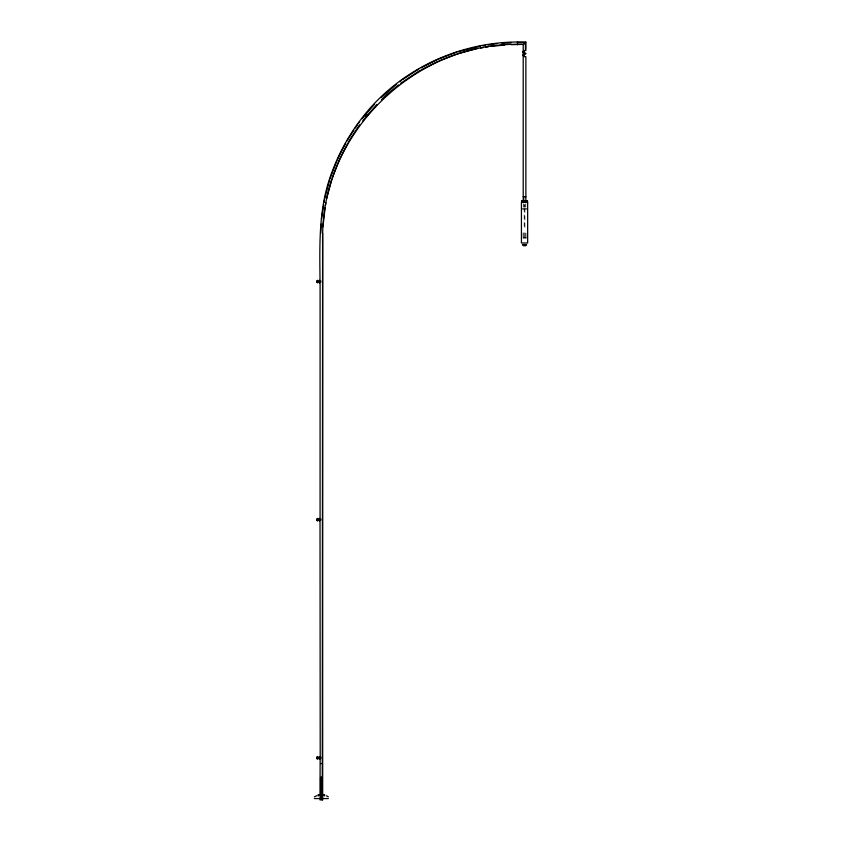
<?xml version="1.0" encoding="UTF-8"?>
<svg xmlns="http://www.w3.org/2000/svg" width="842" height="842" viewBox="0 0 842 842"><rect width="100%" height="100%" fill="white"/><g stroke="black" fill="none" stroke-linecap="round" stroke-linejoin="round"><path stroke-width="0.63" stroke-dasharray="4.21 3.16" d="M523.019 237.328L526.345 237.328M522.987 238.16L526.345 238.16M525.987 237.328L525.987 232.845L523.092 232.845L523.092 237.328M525.797 203.764L525.797 207.121M525.04 232.845L525.04 237.328M524.892 204.511L524.892 207.132M524.892 208.448L524.892 228.129L524.198 228.129L524.187 208.521M524.187 204.595L524.187 207.216M524.05 232.845L524.05 237.328M523.282 203.764L523.282 207.121"/><path stroke-width="1.26" d="M320.013 794.753L320.16 757.284L320.034 758.674M318.308 281.196L318.181 281.87M318.181 520.019L318.75 519.198L319.129 520.135M319.013 281.154C317.192 282.649 320.097 280.754 319.076 281.891C319.339 280.491 318.265 282.038 319.139 281.712M318.139 519.851C319.992 521.019 317.939 518.577 319.181 520.019M318.834 281.217L318.781 281.944L319.139 281.544M318.992 281.281C318.065 281.975 318.308 282.259 319.15 281.933M318.918 281.26L318.223 281.617L318.95 281.828M320.77 233.118L321.244 224.109M322.602 233.181L322.265 794.638M322.928 226.803L325.128 207.795M322.149 778.997L322.191 777.808L321.549 779.597L322.17 778.187L321.465 777.703L320.549 778.997M318.665 281.081L318.234 281.712L318.95 281.144M318.708 758.463C316.708 756.6 320.213 758.716 318.476 758.421C320.181 759 318.287 756.095 319.129 758.284M321.518 218.962L323.728 204.953M324.138 202.406L324.538 199.859M325.528 205.28L325.928 202.754M320.57 778.197L321.065 779.976L322.023 779.408M324.738 198.586L329.748 179.914M326.528 198.975L331.822 179.23M321.17 797.837C324.138 796.027 319.023 798.711 321.612 796.511C321.349 800.626 321.36 794.511 320.697 797.416M318.813 519.209C319.813 519.114 317.076 520.072 318.971 520.135M319.013 519.303L318.36 520.093M318.339 519.503L318.939 519.503M330.075 178.672L337.01 160.622M332.274 178.041L339.137 160.159L347.841 143.087M314.392 796.806L316.718 795.764M320.57 777.576L320.644 794.553M337.474 159.412L345.662 143.34M318.792 520.082L318.518 519.503L318.981 519.935M319.013 758.232L318.518 757.663L318.813 758.389M322.002 797.427L321.728 797.753M320.023 282.407L320.097 280.881L320.076 520.472L320.023 518.904M320.023 520.556L320.213 757.411M346.83 141.035L353.851 130.226M355.261 128.068L357.366 124.826M348.42 141.951L359.545 124.816M318.771 757.495C319.192 757.895 318.097 757.147 318.971 757.579M524.061 52.257L524.061 51.551M524.008 55.688L523.977 54.941M358.06 123.742L359.692 121.743M362.123 118.733L374.69 104.071M365.533 116.522L367.144 114.533M362.765 120.848L376.921 104.419M320.57 282.27L320.613 280.944M320.57 520.419L320.57 519.04M320.57 758.558L320.57 757.19M321.707 779.913L322.128 778.197M320.613 282.217L320.644 281.028M320.613 520.367L320.644 519.156M320.613 758.516L320.644 757.337M381.068 97.683L396.645 84.211M381.437 99.903L386.857 94.493L398.761 84.842M523.503 44.468C417.032 39.911 320.455 132.383 322.686 239.56L322.686 794.638M525.85 42.121L523.208 44.763L523.208 50.509L525.871 50.509L525.871 42.1C467.836 39.974 409.559 64.097 370.733 107.429C352.43 128.089 338.421 152.36 329.675 178.536C318.539 211.447 319.697 246.506 320.013 280.744L320.023 280.754M320.707 777.955L321.981 777.945M318.76 519.409L318.592 519.209M399.655 81.769L401.655 80.148M400.75 83.242L419.863 70.507M318.097 794.606L324.602 794.606M402.739 79.453L418.948 68.918M421.253 67.749L437.324 59.55L456.585 52.162M421.011 69.918L438.072 61.224M321.676 777.313L320.76 777.408L321.77 777.334M439.261 60.771L455.954 54.362M321.844 777.755L321.212 777.84M457.827 51.825L480.319 46.226M457.153 53.909L476.888 48.615M482.866 45.815L485.413 45.415M487.96 45.015L496.875 43.595M480.666 48.015L483.192 47.615M485.718 47.215L488.234 46.815M490.76 46.415L504.716 45.015M502.021 43.331L511.031 42.858M511.094 44.689L523.629 44.352M517.472 42.521L525.45 42.521L525.45 49.362M522.861 51.583L522.861 52.225M523.987 53.162L525.092 53.162M523.208 53.309L525.871 53.309M523.208 53.867L525.871 53.867M523.987 54.004L525.092 54.004M523.261 55.014L523.24 55.625L522.861 55.193M523.208 196.754L525.871 196.754M521.566 200.954L527.513 200.954M521.43 201.101L527.65 201.101M523.292 201.522L525.797 201.522M522.629 208.942L526.482 208.942M522.724 244.612L526.355 244.612M522.44 244.885L526.639 244.885M523.282 245.727L525.797 245.727M320.739 763.547L321.697 763.547M317.844 795.764L324.854 795.764M326.401 795.764L328.306 796.806M314.35 798.563L328.359 798.563M322.128 777.587L322.054 794.553M525.871 200.954L525.871 56.667L523.208 56.667L523.208 200.954M523.766 51.362L523.766 52.457M523.766 54.719L523.766 55.793M523.703 196.754L523.703 201.27M522.924 51.362L522.924 52.457M522.924 54.719L522.924 55.814M517.472 42.1L517.472 44.773M322.686 797.269L322.686 799.9L320.013 799.9L320.013 797.321M322.265 797.269L322.265 799.9M319.613 280.533L319.613 282.628M319.613 518.683L319.613 520.777M319.613 756.821L319.613 758.926M319.392 280.744L319.392 282.333M319.392 518.893L319.392 520.556M319.392 757.042L319.392 758.705M319.328 280.249L319.328 282.912M319.328 518.398L319.328 521.061M319.328 756.548L319.328 759.2M317.992 281.017L317.992 282.196M317.992 518.893L317.992 520.524M317.992 757.042L317.992 758.705M317.371 280.249L317.371 282.912M317.371 518.398L317.371 521.061M317.371 756.548L317.371 759.2M316.813 280.807L316.813 282.354M316.813 518.956L316.813 520.493M316.813 757.105L316.813 758.642M527.65 202.354L521.43 202.354L521.43 242.98L527.65 242.98L527.65 202.354M321.149 779.597L320.539 778.282L321.128 779.587"/></g></svg>
